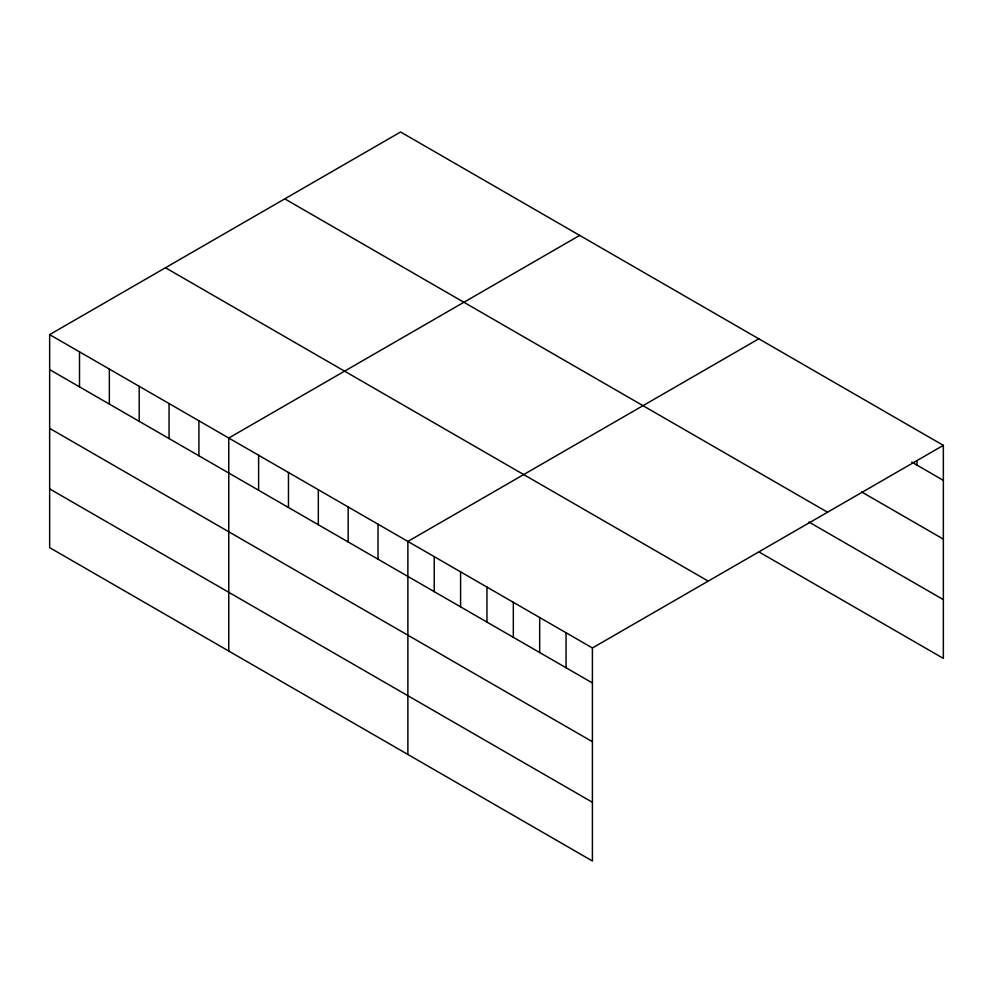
<?xml version="1.0" encoding="UTF-8"?>
<svg xmlns="http://www.w3.org/2000/svg" width="993" height="993" viewBox="0 0 993 993"><rect width="100%" height="100%" fill="white"/><g stroke="black" fill="none" stroke-linecap="round" stroke-linejoin="round"><path stroke-width="1.49" d="M49.65 334.616L592.411 647.97L592.411 861.005L49.65 547.639L49.65 334.616L400.589 131.995L943.35 445.361L943.35 658.384L758.813 551.847M579.701 235.403L228.762 438.025L228.762 651.048M758.813 338.812L407.875 541.433L407.875 754.457M592.411 647.97L943.35 445.361M911.711 462.093L943.35 480.364M861.626 491.932L943.35 539.112M284.78 198.861L827.541 512.214M808.898 522.02L943.35 599.635M165.459 267.75L708.22 581.104M49.65 369.619L592.411 682.973M49.65 428.368L592.411 741.721M49.65 488.891L592.411 802.257M916.986 460.578L916.986 465.146M566.047 632.752L566.047 667.755M539.683 617.534L539.683 652.538M513.319 602.304L513.319 637.32M486.955 587.086L486.955 622.09M460.591 571.869L460.591 606.872M434.226 556.651L434.226 591.654M378.023 524.192L378.023 559.196M348.171 506.964L348.171 541.967M318.319 489.723L318.319 524.726M288.466 472.494L288.466 507.497M258.614 455.253L258.614 490.257M198.91 420.784L198.91 455.787M169.058 403.555L169.058 438.558M139.206 386.314L139.206 421.317M109.354 369.086L109.354 404.089M79.502 351.845L79.502 386.848"/></g></svg>
